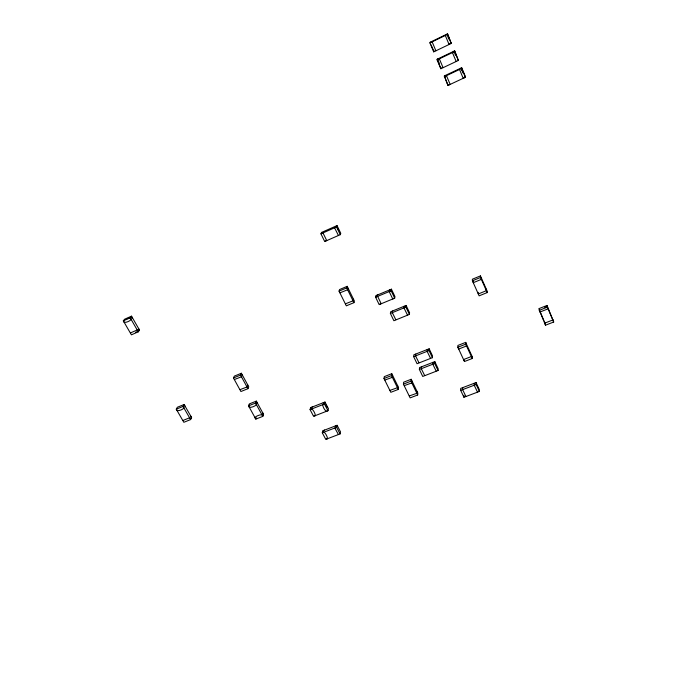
<?xml version="1.0" encoding="UTF-8"?>
<svg xmlns="http://www.w3.org/2000/svg" width="677" height="677" viewBox="0 0 677 677"><rect width="100%" height="100%" fill="white"/><g stroke="black" fill="none" stroke-linecap="round" stroke-linejoin="round"><path stroke-width="1.02" d="M456.163 61.497L452.439 52.603L454.098 51.224M458.354 60.456L454.648 50.893L437.215 59.204L437.122 59.898L440.879 68.732L458.354 60.456L454.648 50.893M438.053 370.522L438.129 368.643L434.812 361.628L419.528 367.586L419.376 369.456L422.727 376.446L438.053 370.522L434.719 363.481L434.812 361.628M436.14 371.055L432.798 364.226L432.899 362.373M451.246 43.446L447.531 33.85L430.039 42.296L429.912 42.913L433.712 51.85L451.246 43.446L447.531 33.85M448.546 84.464L448.512 85.09L450.137 84.329L446.431 75.587M450.696 43.641L450.721 43.15M447.971 85.429L444.315 75.917L461.689 67.742L465.353 76.509L465.387 77.288L447.971 85.429L444.73 76.89M432.408 357.693L432.51 355.865L429.167 348.782L413.833 354.824L413.655 356.652L417.04 363.71L432.408 357.693L429.049 350.593L429.167 348.782M430.487 358.243L427.111 351.346L427.238 349.535M449.046 44.428L445.28 35.432M424.657 375.498L421.289 368.711L421.432 366.841M444.806 76.349L444.848 75.748M417.667 394.996L417.827 393.041L411.159 379.281L403.636 382.2L403.416 384.113L410.135 397.873L417.667 394.996L410.973 381.185L411.159 379.281M416.998 391.331L416.837 393.278L409.323 395.943M446.972 34.18L448.817 39.139M418.97 362.754L415.568 355.899L415.746 354.071M443.063 67.624L439.314 58.781L437.68 59.559L437.748 59.017M411.997 381.007L411.811 382.92L404.279 385.628M441.429 68.394L441.489 67.827M440.879 68.732L437.215 59.204M409.382 314.424L409.577 312.749L406.115 305.437L390.654 311.775L390.375 313.451L393.879 320.729L409.382 314.424L405.904 307.096L406.115 305.437M398.296 389.419L398.533 387.498L391.771 373.704L384.282 376.632L383.986 378.519L390.807 392.313L398.296 389.419L391.501 375.583L391.771 373.704M407.461 315.033L403.957 307.891L404.177 306.232M397.695 385.78L397.45 387.701L389.986 390.384M392.618 375.43L392.355 377.326L384.875 380.042M395.833 319.756L392.313 312.656L392.584 310.98M435.886 50.809L432.112 41.788M394.683 298.176L394.945 296.56L391.424 289.172L375.955 295.612L375.608 297.228L379.171 304.591L394.683 298.176L391.145 290.763L391.424 289.172M434.262 51.52L434.346 51.003M433.712 51.85L433.822 51.19M389.487 289.976L390.908 289.544L390.688 290.788L389.199 291.575L392.736 298.98L394.226 298.202M430.47 42.583L430.572 42.101M377.876 294.808L376.395 295.587L376.133 296.839L377.58 296.238L381.134 303.609L379.687 304.201M340.066 433.932L340.531 431.884L337.095 425.3L322.827 430.758L322.294 432.798L325.764 439.365L340.066 433.932L336.621 427.322L337.095 425.3M338.322 434.389L334.827 428.016L336.224 427.272L336.596 425.689L335.31 425.977M324.605 430.073L323.208 430.809L322.802 432.4C324.232 429.717 329.834 440.38 326.263 438.967M327.964 410.719L328.472 408.739L324.985 402.036L310.633 407.639L310.058 409.61L313.578 416.296L327.964 410.719L324.461 403.991L324.985 402.036M353.953 302.653L354.384 301.02L347.166 286.329L339.541 289.553L339.05 291.144L346.319 305.835L353.953 302.653L346.7 287.911L347.166 286.329M353.487 299.192L353.047 300.816L345.465 303.821M323.183 402.739L324.478 402.426L324.063 403.949C320.28 403.06 326.001 413.909 327.566 410.668M348.071 288.174L347.614 289.764L340.015 292.811M312.419 406.945L311.014 407.689L310.565 409.221C311.995 406.471 317.682 417.294 314.094 415.898M340.277 234.682L340.776 233.294L337.044 225.593L321.507 232.448L320.932 233.827L324.706 241.511L340.277 234.682L336.528 226.947L337.044 225.593M338.382 235.384L334.565 227.81L336.097 227.015L336.494 225.957L338.576 230.239M262.811 416.363L263.573 414.383L256.321 401.123L249.339 403.907L248.527 405.853L255.821 419.114L262.811 416.363L255.534 403.052L256.321 401.123M262.668 412.733L263.26 414.189L262.668 415.729C263.353 412.801 252.064 417.26 255.678 418.479M255.821 419.114L256.346 417.794M257.235 402.781L256.465 401.749L255.847 403.255C259.173 405.142 248.129 409.475 248.84 406.048L249.475 404.541M321.93 232.389L321.482 233.463L322.937 232.82L326.703 240.504L325.256 241.139M247.943 388.683L248.764 386.795L241.367 373.247L234.344 376.124L233.455 377.978L240.91 391.526L247.943 388.683L240.513 375.092L241.367 373.247M247.841 385.103L247.012 386.99L240.073 389.622M242.298 374.948L241.444 376.801L234.487 379.475M190.601 419.579L191.633 417.607L184.11 404.507L177.349 407.258L176.265 409.187L183.839 422.296L190.601 419.579L183.044 406.428L184.11 404.507M190.694 415.983L191.286 417.421L190.482 418.953L189.78 417.726L183.01 420.442M185.049 406.149L184.229 405.125L183.399 406.632C186.708 408.468 175.952 412.758 176.621 409.382M138.277 331.832L139.547 330.148L131.507 316.159L124.644 319.197L123.307 320.839L131.406 334.827L138.277 331.832L130.204 317.801L131.507 316.159M135.586 332.331L138.167 331.205L139.157 329.894L138.548 328.404M130.543 332.898L137.414 329.894L138.167 331.205M132.523 317.919L131.617 316.785L130.602 318.055C134.139 319.781 122.867 324.681 123.713 321.093M429.912 42.913L447.48 34.434M449.088 43.87L451.28 42.82M437.122 59.898L454.631 51.554M444.256 76.687L461.706 68.479L461.689 67.742M127.327 318.681L129.899 317.538M123.307 320.839L130.204 317.801M320.932 233.827L336.528 226.947M339.05 291.144L346.7 287.911M375.608 297.228L391.145 290.763M480.442 275.911L472.36 279.22L472.419 280.794L479.121 295.841L487.212 292.574L487.093 290.958L480.442 275.911L480.543 277.477L487.212 292.574M390.375 313.451L405.904 307.096M233.455 377.978L240.513 375.092M472.419 280.794L480.543 277.477M176.265 409.187L183.044 406.428M248.527 405.853L255.534 403.052M413.655 356.652L429.049 350.593M547.024 305.454L538.816 308.687L545.484 325.205L553.693 322.015L547.024 305.454L547.558 307.417M544.528 307.189L547.261 306.106M539.163 310.379L547.397 307.138L553.693 322.015M465.683 342.384L457.864 345.448L457.864 347.259L464.456 361.518L472.275 358.497L472.216 356.652L465.683 342.384L465.717 344.178L472.275 358.497M457.864 347.259L465.717 344.178M383.986 378.519L391.501 375.583M310.058 409.61L324.461 403.991M419.376 369.456L434.719 363.481M403.416 384.113L410.973 381.185M322.294 432.798L336.621 427.322M476.083 382.564L460.682 388.412L460.69 390.358L463.931 397.272L479.367 391.458L479.282 389.503L476.083 382.564L476.159 384.494L479.367 391.458M460.69 390.358L476.159 384.494M325.781 404.939L327.093 407.452M458.075 347.504L458.693 349.044L466.538 345.981L465.894 343.036M464.244 360.875L463.635 359.538L471.454 356.508L472.072 357.845L472.021 356.415M543.936 320.695L539.645 310.726M545.112 323.454L544.367 321.812M438.053 60.448L439.178 63.096M431.173 44.961L433.441 50.301M461.706 68.479L465.387 77.288M462.366 71L461.139 68.081L462.992 73.057M454.089 51.74L455.57 55.302M553.134 320.009L553.447 321.363M552.864 319.976L544.655 323.166M548.15 308.822L539.916 312.046M544.96 323.191L545.484 325.205M486.264 289.087L486.382 290.695L478.292 293.97L478.207 292.346M481.279 277.798L481.381 279.373L473.265 282.69L473.206 281.277M464.811 76.848L464.837 77.457L463.195 78.312L459.514 69.426M477.42 391.966L474.222 385.23L474.154 383.3M465.852 396.324L462.619 389.63L462.603 387.684M463.906 395.3L463.931 397.272"/></g></svg>
